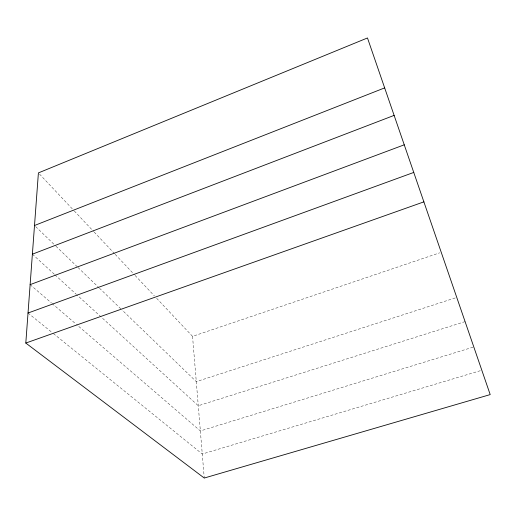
<?xml version="1.0" encoding="UTF-8"?>
<svg xmlns="http://www.w3.org/2000/svg" width="516" height="516" viewBox="0 0 516 516"><rect width="100%" height="100%" fill="white"/><g stroke="black" fill="none" stroke-linecap="round" stroke-linejoin="round"><path stroke-width="0.39" stroke-dasharray="2.58 1.94" d="M156.632 298.28L192.545 336.361L439.69 252.827M455.222 297.938L196.286 381.634L122.066 310M465.077 321.616L198.279 405.744L76.981 294.926M473.03 347.191L200.363 430.937L76.497 324.493M480.273 370.72L202.266 454.022L53.006 333.246M28.025 313.031L52.38 332.736M30.128 284.645L51.484 302.995M52.09 303.524L75.891 323.971M32.379 254.182L54.38 274.28M54.98 274.822L76.381 294.378M35.669 226.621L55.38 245.648M55.96 246.209L77.413 266.914M77.993 267.475L98.872 287.618M99.453 288.18L121.486 309.445M39.506 174.079L73.762 210.399M74.31 210.986L93.648 231.49M94.202 232.077L114.642 253.756M115.197 254.343L134.534 274.847M135.089 275.434L154.426 295.939M192.545 336.361L204.252 478.042"/><path stroke-width="0.77" d="M25.8 343.056L38.403 172.905L367.476 37.958L490.2 394.592L204.252 478.042L25.8 343.056L423.913 201.853M34.508 225.498L384.672 87.888M32.379 254.182L394.14 115.384M30.128 284.645L404.273 144.809M28.025 313.031L413.78 172.428"/></g></svg>
